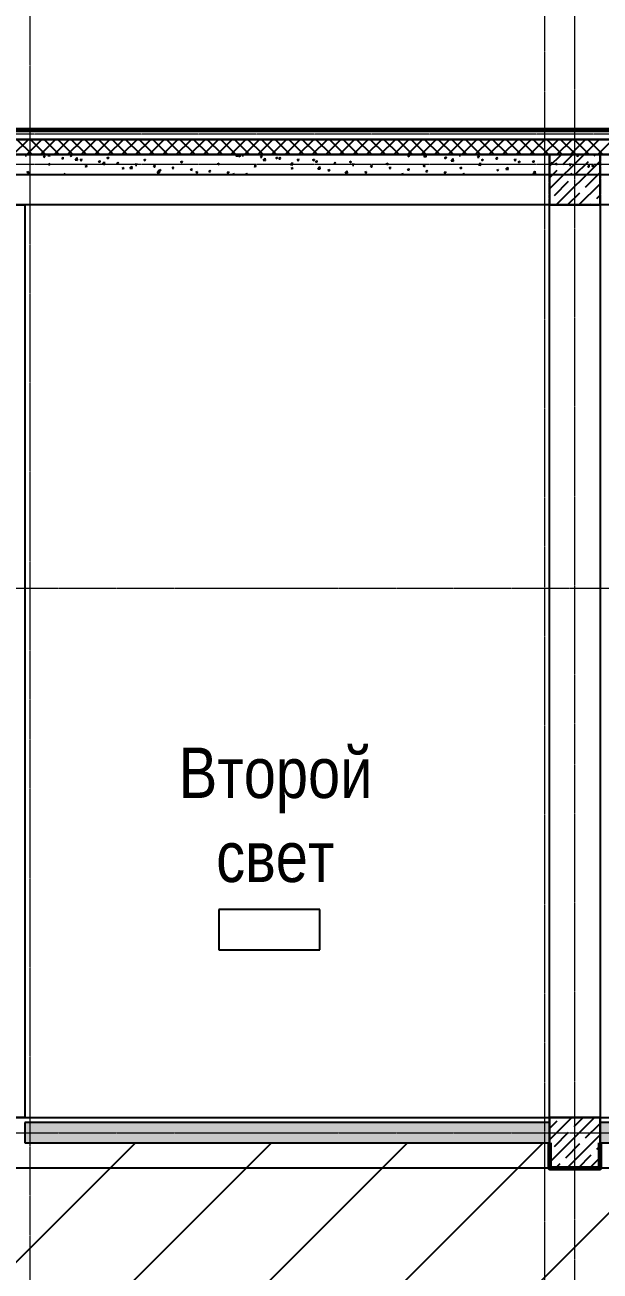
# Model space of a CAD drawing. Header units: millimetres. Extents: x 538266 to 1167394, y 114608 to 637157.
# Drawn here: x 1059284 to 1064984, y 586297 to 598654 of the extents above; entities that cross this region are included whole.
import ezdxf

# ---------------------------------------------------------------- set-up
doc = ezdxf.new("R2010")
doc.units = ezdxf.units.MM
for name, pattern in [('CENTER2', [28.575, 19.05, -3.175, 3.175, -3.175]), ('DASHED', [19.05, 12.7, -6.35]), ('HIDDEN2', [4.7625, 3.175, -1.5875])]:
    doc.linetypes.add(name, pattern=pattern)
for name, color, linetype, lineweight in [('0) шт стен 3 эт', 150, 'Continuous', 60), ('АР_Колонны', 70, 'Continuous', 30), ('АР_Отметка', 7, 'Continuous', 13), ('АР_Стены ЖБ', 7, 'Continuous', 35), ('АР_Стены ПЕНОблок', 52, 'Continuous', 20), ('АР_Тонкая', 254, 'Continuous', 5), ('АР_Утеплитель', 31, 'Continuous', 0), ('АР_Штриховка', 8, 'Continuous', 0)]:
    doc.layers.add(name, color=color, linetype=linetype, lineweight=lineweight)
doc.layers.add('АР_Делит', color=120, linetype='Continuous', lineweight=0, plot=False)
doc.layers.add('КР_Балки-0.5', color=60, linetype='Continuous', lineweight=50, plot=False)
doc.layers.add('РД_Оси_100', color=7, linetype='Continuous', lineweight=0, true_color=0x525252)
doc.layers.add('ФВ-5', color=7, linetype='Continuous')
doc.styles.add('style1', font='ARIALN.TTF')

# ---------------------------------------------------------------- blocks, each defined once
blk = doc.blocks.new('СОШ_2200_АР_ОСИ_М100_28.05.24')
at = {"layer": 'АР_Делит', "color": 251, "linetype": 'DASHED', "true_color": 0x636466}
blk.add_lwpolyline([(-355, 13145), (-355, 100855), (37145, 100855), (37145, 129155), (72745, 129155), (72745, 135155), (114955, 135155), (114955, -355)], dxfattribs=at)
at = {"layer": 'РД_Оси_100', "color": 251, "linetype": 'CENTER2', "true_color": 0x636466}
for p, q in [((-5954.958, 96300), (119910, 96300)), ((-5954.958, 90900), (119910, 90900))]:
    blk.add_line(p, q, dxfattribs=at)
for points in [[(13200, -6155), (12900, -5755), (12900, 139538.679), (13220.167, 139939.357)], [(17850, 139938.679), (18000, 139538.679), (18000, -6194.092)], [(18300, -6196.31), (18300, 139538.679), (18450, 139938.679)], [(119910, 100950), (119410, 100800), (-5454.958, 100800), (-5954.958, 100950)], [(119910, 100350), (119410, 100500), (-5454.958, 100500), (-5954.958, 100350)]]:
    blk.add_lwpolyline(points, dxfattribs=at)
blk = doc.blocks.new('3_этаж1')
at = {"layer": 'АР_Штриховка', "linetype": 'Continuous', "lineweight": 25, "true_color": 0x000000}
h = blk.add_hatch(dxfattribs=at)
h.set_pattern_fill('AR-CONC', color=18, angle=45, style=0)
h.set_pattern_definition([(95, (480135.4, 374055.5), (140.09465, 117.55338), [19.05, -209.55]), (40, (480135.4, 374055.5), (-160.01845, 110.17673), [15.24, -167.64058]), (145.451445, (480147.07, 374065.29), (-19.9238, 227.7301), [16.19001, -178.09024]), (91.1842, (480099.48, 374091.41), (221.41024, 161.95341), [28.575, -314.325]), (141.63556, (480117.93, 374104.9), (-7.08662, 342.82676), [24.28502, -267.1356]), (36.18415, (480099.48, 374091.4), (-7.08662, 342.82676), [22.85997, -251.45973]), (66, (480126.42, 374100.4), (179.51998, 34.89515), [19.05, -209.55]), (11, (480126.42, 374100.4), (-86.53993, 173.94119), [15.24, -167.64]), (116.451445, (480141.38, 374103.3), (92.98005, 208.83634), [16.19001, -178.08994]), (82.5, (480135.4, 374055.49), (-57.605469, 61.973414), [0, -165.608, 0, -170.18, 0, -168.275]), (52.5, (480135.4, 374055.49), (-23.589727, 118.087), [0, -97.028, 0, -161.798, 0, -64.135]), (12.5, (480095.345, 374015.44), (99.927863, 91.826196), [0, -63.5, 0, -198.12, 0, -262.89]), (2.5, (480077.38, 373997.48), (86.763904, 122.722393), [0, -82.55, 0, -131.572, 0, -186.69])])
h.paths.add_polyline_path([(702434, 587569), (702434, 587769), (697234, 587769), (697234, 587569)], flags=0)
h = blk.add_hatch(dxfattribs=at)
h.set_pattern_fill('AR-CONC', color=18, angle=45, style=0)
h.set_pattern_definition([(95, (480135.4, 374055.5), (140.09465, 117.55338), [19.05, -209.55]), (40, (480135.4, 374055.5), (-160.01845, 110.17673), [15.24, -167.64058]), (145.451445, (480147.07, 374065.29), (-19.9238, 227.7301), [16.19001, -178.09024]), (91.1842, (480099.48, 374091.41), (221.41024, 161.95341), [28.575, -314.325]), (141.63556, (480117.93, 374104.9), (-7.08662, 342.82676), [24.28502, -267.1356]), (36.18415, (480099.48, 374091.4), (-7.08662, 342.82676), [22.85997, -251.45973]), (66, (480126.42, 374100.4), (179.51998, 34.89515), [19.05, -209.55]), (11, (480126.42, 374100.4), (-86.53993, 173.94119), [15.24, -167.64]), (116.451445, (480141.38, 374103.3), (92.98005, 208.83634), [16.19001, -178.08994]), (82.5, (480135.4, 374055.49), (-57.605469, 61.973414), [0, -165.608, 0, -170.18, 0, -168.275]), (52.5, (480135.4, 374055.49), (-23.589727, 118.087), [0, -97.028, 0, -161.798, 0, -64.135]), (12.5, (480095.345, 374015.44), (99.927863, 91.826196), [0, -63.5, 0, -198.12, 0, -262.89]), (2.5, (480077.38, 373997.48), (86.763904, 122.722393), [0, -82.55, 0, -131.572, 0, -186.69])])
h.paths.add_polyline_path([(708284, 587569), (708284, 587769), (702934, 587769), (702934, 587569)], flags=0)
at = {"color": 18, "lineweight": 25, "true_color": 0x000000}
for p, q in [((700155, 589881), (699155, 589881)), ((699155, 589881), (699155, 589481)), ((700155, 589481), (700155, 589881)), ((699155, 589481), (700155, 589481))]:
    blk.add_line(p, q, dxfattribs=at)
at = {"layer": 'АР_Колонны', "color": 18, "linetype": 'HIDDEN2', "lineweight": 25, "true_color": 0x000000}
for p, q in [((702434, 597369), (702934, 597369)), ((702434, 596869), (702434, 597369)), ((702934, 597369), (702934, 596869)), ((702934, 596869), (702434, 596869)), ((702434, 587819), (702934, 587819)), ((702434, 587319), (702434, 587819)), ((702934, 587819), (702934, 587319)), ((702934, 587319), (702434, 587319))]:
    blk.add_line(p, q, dxfattribs=at)
at = {"layer": 'АР_Колонны', "color": 18, "linetype": 'Continuous', "lineweight": 25, "true_color": 0x000000}
for p, q in [((702934, 597369), (702434, 597369)), ((702434, 597369), (702434, 596869)), ((702934, 597369), (702434, 597369)), ((702434, 597369), (702434, 596869)), ((702934, 596869), (702934, 597369)), ((702934, 596869), (702934, 597369)), ((702434, 596869), (702934, 596869)), ((702434, 596869), (702934, 596869)), ((702934, 587819), (702434, 587819)), ((702434, 587819), (702434, 587319)), ((702934, 587819), (702434, 587819)), ((702434, 587819), (702434, 587319)), ((702934, 587319), (702934, 587819)), ((702934, 587319), (702934, 587819)), ((702434, 587319), (702934, 587319)), ((702434, 587319), (702934, 587319))]:
    blk.add_line(p, q, dxfattribs=at)
at = {"layer": 'АР_Стены ЖБ', "color": 18, "linetype": 'Continuous', "lineweight": 25, "true_color": 0x000000}
for p, q in [((702934, 597369), (702434, 597369)), ((702434, 597369), (702434, 596869)), ((702934, 596869), (702934, 597369)), ((702434, 596869), (702934, 596869)), ((702934, 587819), (702434, 587819)), ((702434, 587819), (702434, 587319)), ((702934, 587319), (702934, 587819)), ((702434, 587319), (702934, 587319))]:
    blk.add_line(p, q, dxfattribs=at)
at = {"layer": 'АР_Стены ПЕНОблок', "color": 18, "linetype": 'Continuous', "lineweight": 25, "true_color": 0x000000}
for p, q in [((708584, 597369), (688684, 597369)), ((688684, 597169), (708584, 597169)), ((702434, 587769), (697234, 587769)), ((697234, 587769), (697234, 587569)), ((702434, 587569), (702434, 587769)), ((708284, 587769), (702934, 587769)), ((702934, 587769), (702934, 587569)), ((697234, 587569), (702434, 587569)), ((702934, 587569), (708284, 587569))]:
    blk.add_line(p, q, dxfattribs=at)
at = {"layer": 'АР_Тонкая', "color": 18, "linetype": 'Continuous', "lineweight": 25, "true_color": 0x000000}
for p, q in [((708584, 597624), (688684, 597624)), ((708584, 597599), (688684, 597599)), ((688684, 597599), (708584, 597599)), ((688684, 597519), (708584, 597519))]:
    blk.add_line(p, q, dxfattribs=at)
at = {"layer": 'АР_Утеплитель', "color": 18, "linetype": 'Continuous', "lineweight": 25, "true_color": 0x000000}
for p, q in [((708584, 597519), (688684, 597519)), ((688684, 597369), (708584, 597369))]:
    blk.add_line(p, q, dxfattribs=at)
at = {"layer": 'АР_Штриховка', "color": 18, "linetype": 'Continuous', "lineweight": 25, "true_color": 0x000000}
for p, q in [((688684, 597623), (708584, 597623)), ((688684, 597622), (708584, 597622)), ((688684, 597621), (708584, 597621)), ((688684, 597620), (708584, 597620)), ((688684, 597619), (708584, 597619)), ((688684, 597618), (708584, 597618)), ((688684, 597617), (708584, 597617)), ((688684, 597616), (708584, 597616)), ((688684, 597615), (708584, 597615)), ((688684, 597614), (708584, 597614)), ((688684, 597613), (708584, 597613)), ((688684, 597612), (708584, 597612)), ((688684, 597611), (708584, 597611)), ((688684, 597610), (708584, 597610)), ((688684, 597609), (708584, 597609)), ((688684, 597608), (708584, 597608)), ((688684, 597607), (708584, 597607)), ((688684, 597606), (708584, 597606)), ((688684, 597605), (708584, 597605)), ((688684, 597604), (708584, 597604)), ((688684, 597603), (708584, 597603)), ((688684, 597602), (708584, 597602)), ((688684, 597601), (708584, 597601)), ((688684, 597600), (708584, 597600)), ((688684, 597599), (708584, 597599)), ((697118, 597369), (697268, 597519)), ((697304, 597369), (697154, 597519)), ((697252, 597369), (697402, 597519)), ((697438, 597369), (697288, 597519)), ((697387, 597369), (697537, 597519)), ((697573, 597369), (697423, 597519)), ((697522, 597369), (697672, 597519)), ((697708, 597369), (697558, 597519)), ((697656, 597369), (697806, 597519)), ((697843, 597369), (697693, 597519)), ((697791, 597369), (697941, 597519)), ((697977, 597369), (697827, 597519)), ((697926, 597369), (698076, 597519)), ((698112, 597369), (697962, 597519)), ((698060, 597369), (698210, 597519)), ((698247, 597369), (698097, 597519)), ((698195, 597369), (698345, 597519)), ((698381, 597369), (698231, 597519)), ((698330, 597369), (698480, 597519)), ((698516, 597369), (698366, 597519)), ((698465, 597369), (698615, 597519)), ((698651, 597369), (698501, 597519)), ((698599, 597369), (698749, 597519)), ((698785, 597369), (698635, 597519)), ((698734, 597369), (698884, 597519)), ((698920, 597369), (698770, 597519)), ((698869, 597369), (699019, 597519)), ((699055, 597369), (698905, 597519)), ((699003, 597369), (699153, 597519)), ((699190, 597369), (699040, 597519)), ((699138, 597369), (699288, 597519)), ((699324, 597369), (699174, 597519)), ((699273, 597369), (699423, 597519)), ((699459, 597369), (699309, 597519)), ((699408, 597369), (699558, 597519)), ((699594, 597369), (699444, 597519)), ((699542, 597369), (699692, 597519)), ((699728, 597369), (699578, 597519)), ((699677, 597369), (699827, 597519)), ((699863, 597369), (699713, 597519)), ((699812, 597369), (699962, 597519)), ((699998, 597369), (699848, 597519)), ((699946, 597369), (700096, 597519)), ((700132, 597369), (699982, 597519)), ((700081, 597369), (700231, 597519)), ((700267, 597369), (700117, 597519)), ((700216, 597369), (700366, 597519)), ((700402, 597369), (700252, 597519)), ((700350, 597369), (700500, 597519)), ((700537, 597369), (700387, 597519)), ((700485, 597369), (700635, 597519)), ((700671, 597369), (700521, 597519)), ((700620, 597369), (700770, 597519)), ((700806, 597369), (700656, 597519)), ((700755, 597369), (700905, 597519)), ((700941, 597369), (700791, 597519)), ((700889, 597369), (701039, 597519)), ((701075, 597369), (700925, 597519)), ((701024, 597369), (701174, 597519)), ((701210, 597369), (701060, 597519)), ((701159, 597369), (701309, 597519)), ((701345, 597369), (701195, 597519)), ((701293, 597369), (701443, 597519)), ((701480, 597369), (701330, 597519)), ((701428, 597369), (701578, 597519)), ((701614, 597369), (701464, 597519)), ((701563, 597369), (701713, 597519)), ((701749, 597369), (701599, 597519)), ((701697, 597369), (701847, 597519)), ((701884, 597369), (701734, 597519)), ((701832, 597369), (701982, 597519)), ((702018, 597369), (701868, 597519)), ((701967, 597369), (702117, 597519)), ((702153, 597369), (702003, 597519)), ((702102, 597369), (702252, 597519)), ((702288, 597369), (702138, 597519)), ((702236, 597369), (702386, 597519)), ((702422, 597369), (702272, 597519)), ((702371, 597369), (702521, 597519)), ((702557, 597369), (702407, 597519)), ((702506, 597369), (702656, 597519)), ((702692, 597369), (702542, 597519)), ((702640, 597369), (702790, 597519)), ((702827, 597369), (702677, 597519)), ((702775, 597369), (702925, 597519)), ((702961, 597369), (702811, 597519)), ((702910, 597369), (703060, 597519)), ((697235, 597360), (697242, 597369)), ((697235, 597360), (697250, 597358)), ((697250, 597358), (697248, 597369)), ((697327, 597369), (697328, 597368)), ((697328, 597368), (697329, 597369)), ((697417, 597344), (697429, 597358)), ((697417, 597344), (697432, 597342)), ((697432, 597342), (697429, 597358)), ((697460, 597359), (697469, 597369)), ((697460, 597359), (697482, 597356)), ((697482, 597356), (697481, 597369)), ((697599, 597328), (697611, 597342)), ((697599, 597328), (697614, 597326)), ((697614, 597326), (697611, 597342)), ((697681, 597356), (697699, 597363)), ((697681, 597356), (697693, 597348)), ((697693, 597348), (697699, 597363)), ((697731, 597317), (697750, 597338)), ((697731, 597317), (697753, 597314)), ((697753, 597314), (697750, 597338)), ((697781, 597312), (697794, 597326)), ((697796, 597310), (697793, 597326)), ((698046, 597336), (698064, 597343)), ((698046, 597336), (698058, 597327)), ((698058, 597327), (698064, 597343)), ((698411, 597316), (698429, 597322)), ((698423, 597307), (698429, 597322)), ((699001, 597369), (699002, 597368)), ((699002, 597368), (699002, 597369)), ((699323, 597354), (699337, 597369)), ((699323, 597354), (699346, 597351)), ((699346, 597351), (699344, 597369)), ((699354, 597357), (699372, 597364)), ((699354, 597357), (699367, 597348)), ((699367, 597348), (699372, 597363)), ((699386, 597359), (699394, 597369)), ((699386, 597359), (699401, 597358)), ((699401, 597358), (699399, 597369)), ((699568, 597343), (699580, 597358)), ((699568, 597343), (699583, 597342)), ((699583, 597342), (699580, 597358)), ((699594, 597312), (699614, 597333)), ((699617, 597309), (699614, 597333)), ((699719, 597337), (699737, 597343)), ((699719, 597336), (699732, 597328)), ((699732, 597328), (699737, 597343)), ((699750, 597327), (699762, 597342)), ((699750, 597327), (699765, 597326)), ((699765, 597326), (699762, 597342)), ((699932, 597312), (699945, 597326)), ((699947, 597310), (699944, 597326)), ((700084, 597316), (700102, 597323)), ((700084, 597316), (700097, 597307)), ((700097, 597307), (700102, 597323)), ((701028, 597357), (701046, 597364)), ((701028, 597357), (701040, 597349)), ((701040, 597349), (701046, 597364)), ((701187, 597349), (701206, 597369)), ((701187, 597349), (701210, 597346)), ((701210, 597346), (701207, 597369)), ((701393, 597337), (701411, 597344)), ((701393, 597337), (701406, 597328)), ((701406, 597328), (701411, 597344)), ((701458, 597307), (701478, 597328)), ((701481, 597304), (701478, 597328)), ((701537, 597359), (701545, 597369)), ((701537, 597359), (701552, 597358)), ((701552, 597358), (701550, 597369)), ((701719, 597343), (701731, 597358)), ((701719, 597343), (701734, 597342)), ((701734, 597342), (701731, 597358)), ((701758, 597317), (701776, 597324)), ((701758, 597316), (701771, 597308)), ((701771, 597308), (701776, 597323)), ((701901, 597327), (701913, 597342)), ((701901, 597327), (701916, 597326)), ((701916, 597326), (701913, 597342)), ((702083, 597311), (702095, 597326)), ((702098, 597310), (702095, 597326)), ((702434, 597252), (702551, 597369)), ((702434, 597027), (702775, 597369)), ((702565, 597271), (702663, 597369)), ((702701, 597358), (702719, 597365)), ((702701, 597358), (702714, 597349)), ((702714, 597349), (702719, 597365)), ((702874, 597355), (702887, 597369)), ((697254, 597192), (697272, 597199)), ((697254, 597192), (697267, 597184)), ((697267, 597184), (697272, 597199)), ((697467, 597274), (697485, 597281)), ((697467, 597274), (697480, 597266)), ((697480, 597266), (697485, 597281)), ((697781, 597312), (697796, 597310)), ((697832, 597254), (697850, 597261)), ((697832, 597254), (697845, 597245)), ((697845, 597245), (697850, 597261)), ((697963, 597296), (697976, 597310)), ((697963, 597296), (697979, 597294)), ((697979, 597294), (697976, 597310)), ((698002, 597275), (698021, 597296)), ((698002, 597275), (698024, 597271)), ((698024, 597271), (698021, 597296)), ((698146, 597280), (698158, 597294)), ((698146, 597280), (698161, 597278)), ((698161, 597278), (698158, 597294)), ((698197, 597233), (698210, 597225)), ((698198, 597234), (698215, 597241)), ((698210, 597225), (698215, 597240)), ((698273, 597233), (698293, 597254)), ((698273, 597233), (698295, 597229)), ((698295, 597229), (698293, 597254)), ((698328, 597264), (698340, 597278)), ((698328, 597264), (698343, 597263)), ((698343, 597263), (698340, 597278)), ((698411, 597315), (698423, 597307)), ((698510, 597248), (698522, 597263)), ((698510, 597248), (698525, 597247)), ((698525, 597247), (698522, 597263)), ((698544, 597191), (698564, 597212)), ((698562, 597213), (698575, 597205)), ((698563, 597213), (698580, 597220)), ((698566, 597187), (698564, 597212)), ((698575, 597205), (698580, 597220)), ((698692, 597232), (698704, 597247)), ((698692, 597232), (698707, 597231)), ((698707, 597231), (698704, 597247)), ((698776, 597295), (698794, 597302)), ((698776, 597295), (698788, 597287)), ((698788, 597287), (698794, 597302)), ((698874, 597216), (698887, 597231)), ((698874, 597216), (698890, 597215)), ((698889, 597215), (698887, 597231)), ((698927, 597193), (698940, 597184)), ((698928, 597193), (698945, 597200)), ((698940, 597184), (698945, 597200)), ((699057, 597200), (699069, 597215)), ((699057, 597200), (699072, 597199)), ((699072, 597199), (699069, 597215)), ((699141, 597275), (699159, 597282)), ((699141, 597275), (699154, 597266)), ((699154, 597266), (699159, 597282)), ((699239, 597184), (699251, 597199)), ((699254, 597183), (699251, 597199)), ((699506, 597255), (699524, 597261)), ((699506, 597254), (699519, 597246)), ((699519, 597246), (699524, 597261)), ((699594, 597312), (699617, 597309)), ((699866, 597270), (699885, 597291)), ((699866, 597270), (699888, 597267)), ((699871, 597234), (699889, 597241)), ((699871, 597234), (699884, 597225)), ((699884, 597225), (699889, 597241)), ((699888, 597267), (699885, 597291)), ((699932, 597312), (699947, 597310)), ((700114, 597296), (700127, 597310)), ((700114, 597296), (700130, 597294)), ((700130, 597294), (700127, 597310)), ((700137, 597228), (700156, 597249)), ((700137, 597228), (700159, 597225)), ((700159, 597225), (700156, 597249)), ((700236, 597214), (700254, 597221)), ((700236, 597214), (700249, 597205)), ((700249, 597205), (700254, 597221)), ((700297, 597280), (700309, 597294)), ((700297, 597280), (700312, 597278)), ((700312, 597278), (700309, 597294)), ((700408, 597186), (700427, 597207)), ((700430, 597183), (700427, 597207)), ((700449, 597296), (700467, 597303)), ((700449, 597296), (700462, 597287)), ((700462, 597287), (700467, 597302)), ((700479, 597264), (700491, 597278)), ((700479, 597264), (700494, 597262)), ((700494, 597262), (700491, 597278)), ((700601, 597194), (700619, 597200)), ((700601, 597193), (700614, 597185)), ((700614, 597185), (700619, 597200)), ((700661, 597248), (700673, 597262)), ((700661, 597248), (700676, 597246)), ((700676, 597246), (700673, 597262)), ((700814, 597275), (700827, 597267)), ((700815, 597275), (700832, 597282)), ((700827, 597267), (700832, 597282)), ((700843, 597232), (700855, 597246)), ((700843, 597232), (700858, 597230)), ((700858, 597230), (700855, 597246)), ((701025, 597216), (701038, 597230)), ((701025, 597216), (701041, 597215)), ((701040, 597215), (701038, 597230)), ((701179, 597255), (701192, 597246)), ((701180, 597255), (701197, 597262)), ((701192, 597246), (701197, 597262)), ((701208, 597200), (701220, 597215)), ((701208, 597200), (701223, 597199)), ((701223, 597199), (701220, 597215)), ((701390, 597184), (701402, 597199)), ((701405, 597183), (701402, 597199)), ((701458, 597307), (701481, 597304)), ((701544, 597235), (701557, 597226)), ((701545, 597235), (701562, 597242)), ((701557, 597226), (701562, 597241)), ((701729, 597265), (701749, 597286)), ((701729, 597265), (701752, 597262)), ((701752, 597262), (701749, 597286)), ((701910, 597214), (701927, 597221)), ((701910, 597214), (701922, 597206)), ((701922, 597206), (701927, 597221)), ((702001, 597223), (702020, 597244)), ((702001, 597223), (702023, 597220)), ((702023, 597220), (702020, 597244)), ((702083, 597311), (702098, 597310)), ((702123, 597296), (702141, 597303)), ((702123, 597296), (702136, 597288)), ((702136, 597288), (702141, 597303)), ((702265, 597295), (702278, 597310)), ((702265, 597295), (702281, 597294)), ((702272, 597181), (702291, 597202)), ((702275, 597194), (702292, 597201)), ((702275, 597194), (702287, 597185)), ((702281, 597294), (702278, 597310)), ((702287, 597185), (702292, 597201)), ((702294, 597178), (702291, 597202)), ((702434, 597139), (702509, 597215)), ((702448, 597279), (702460, 597294)), ((702448, 597279), (702463, 597278)), ((702463, 597278), (702460, 597294)), ((702488, 597276), (702506, 597283)), ((702488, 597276), (702501, 597267)), ((702500, 596869), (702934, 597303)), ((702501, 597267), (702506, 597283)), ((702630, 597263), (702642, 597278)), ((702630, 597263), (702645, 597262)), ((702645, 597262), (702642, 597278)), ((702677, 597159), (702818, 597299)), ((702812, 597248), (702824, 597262)), ((702812, 597248), (702827, 597246)), ((702827, 597246), (702824, 597262)), ((702853, 597256), (702871, 597263)), ((702853, 597255), (702866, 597247)), ((702866, 597247), (702871, 597262)), ((697270, 597169), (697282, 597183)), ((697285, 597169), (697282, 597183)), ((697619, 597172), (697637, 597179)), ((697619, 597172), (697624, 597169)), ((697633, 597169), (697637, 597179)), ((698544, 597191), (698566, 597187)), ((698834, 597169), (698835, 597169)), ((698835, 597169), (698835, 597169)), ((699239, 597184), (699254, 597183)), ((699292, 597172), (699298, 597169)), ((699293, 597173), (699310, 597180)), ((699307, 597169), (699310, 597179)), ((699421, 597169), (699433, 597183)), ((699436, 597169), (699433, 597183)), ((700408, 597186), (700430, 597183)), ((700966, 597173), (700984, 597180)), ((700966, 597173), (700972, 597169)), ((700980, 597169), (700984, 597180)), ((701390, 597184), (701405, 597183)), ((701572, 597169), (701584, 597183)), ((701587, 597169), (701584, 597183)), ((702272, 597181), (702294, 597178)), ((702481, 596962), (702621, 597103)), ((702640, 597174), (702657, 597181)), ((702640, 597174), (702647, 597169)), ((702653, 597169), (702657, 597180)), ((702724, 596869), (702934, 597078)), ((702790, 597046), (702930, 597187)), ((702612, 596869), (702733, 596990)), ((702902, 596934), (702934, 596966)), ((702836, 596869), (702846, 596878)), ((702434, 587598), (702654, 587819)), ((702434, 587373), (702879, 587819)), ((702677, 587729), (702767, 587819)), ((702434, 587710), (702509, 587786)), ((702790, 587617), (702930, 587758)), ((702481, 587533), (702621, 587673)), ((702593, 587421), (702733, 587561)), ((702603, 587319), (702934, 587649)), ((702716, 587319), (702846, 587449)), ((702902, 587505), (702934, 587537)), ((702491, 587319), (702537, 587365)), ((702828, 587319), (702934, 587424))]:
    blk.add_line(p, q, dxfattribs=at)
at = {"layer": 'КР_Балки-0.5', "color": 18, "lineweight": 25, "ltscale": 200, "true_color": 0x000000}
for p, q in [((688684, 597369), (708284, 597369)), ((708284, 596869), (688684, 596869)), ((696734, 596869), (697234, 596869)), ((697234, 596869), (697234, 587819)), ((702434, 587819), (702434, 596869)), ((702434, 596869), (702934, 596869)), ((702934, 596869), (702934, 587819)), ((690934, 587819), (708284, 587819)), ((697234, 587819), (696734, 587819)), ((702934, 587819), (702434, 587819)), ((708284, 587319), (690934, 587319)), ((702484, 587319), (702884, 587319))]:
    blk.add_line(p, q, dxfattribs=at)
at = {"layer": 'АР_Отметка', "color": 18, "lineweight": 25, "true_color": 0x000000, "style": 'style1'}
for s, p in [('Второй', (698758, 590988)), ('свет', (699129, 590155))]:
    blk.add_text(s, height=500, dxfattribs=at).set_placement(p)

msp = doc.modelspace()

# ---------------------------------------------------------------- hatches: boundary and pattern name
at = {"layer": 'ФВ-5'}
h = msp.add_hatch(dxfattribs=at)
h.set_pattern_fill('ANSI31', color=3, scale=300)
h.paths.add_polyline_path([(1091869, 587369), (1091834, 587369), (1091834, 587419), (1090314, 587419), (1090314, 587419), (1090314, 587419), (1086284, 587419), (1085784, 587419), (1085504, 587419), (1081754, 587418), (1081751, 587418), (1080284, 587419), (1079784, 587419), (1079784, 587569), (1075034, 587569), (1075034, 587569), (1074834, 587569), (1070834, 587569), (1070834, 587319), (1070334, 587319), (1070334, 587319), (1070491, 587319), (1070834, 587662), (1070834, 587769), (1070828, 587769), (1070834, 587774), (1070834, 587819), (1070766, 587819), (1070334, 587386), (1070334, 587319), (1070378, 587319), (1070378, 587319), (1070334, 587319), (1070334, 587769), (1064991, 587769), (1064984, 587761), (1064984, 587537), (1064984, 587537), (1064984, 587319), (1064484, 587319), (1064484, 587569), (1059291, 587569), (1059284, 587562), (1059284, 587319), (1058784, 587319), (1058784, 587569), (1052984, 587569), (1052984, 587319), (1052984, 587319), (1052484, 587319), (1052484, 587569), (1052284, 587569), (1052284, 587569), (1051180, 587569), (1050734, 587569), (1048404, 587569), (1048404, 587249), (1046834, 587249), (1046834, 585469), (1052534, 585469), (1052534, 585469), (1052934, 585469), (1058834, 585469), (1058834, 585469), (1059234, 585469), (1059234, 585069), (1059134, 585069), (1059134, 583829), (1059134, 579349), (1059134, 579169), (1059234, 579169), (1059234, 578769), (1058934, 578769), (1058934, 573169), (1059134, 573169), (1059234, 573169), (1059234, 572769), (1059134, 572769), (1059134, 567514), (1060054, 567514), (1060054, 567394), (1060054, 567049), (1060054, 565744), (1060545, 565744), (1060545, 565760), (1060964, 565760), (1063219, 565757), (1063219, 565786), (1063638, 565786), (1063638, 565744), (1064534, 565744), (1064534, 565744), (1064934, 565744), (1064934, 565744), (1070434, 565744), (1070434, 565744), (1070834, 565744), (1073834, 565744), (1073834, 565844), (1073934, 565844), (1073934, 568249), (1071614, 568249), (1071614, 570169), (1071614, 573589), (1073214, 573589), (1073214, 575469), (1073214, 577189), (1073934, 577189), (1073934, 579719), (1073834, 579719), (1073834, 580219), (1073934, 580219), (1073934, 581664), (1074134, 581664), (1074134, 580219), (1074234, 580219), (1074234, 580969), (1075894, 580969), (1075894, 580369), (1090174, 580369), (1090174, 580969), (1091834, 580969), (1091834, 580219), (1091924, 580219), (1091924, 583769), (1091834, 583769), (1091834, 583969), (1088484, 583969), (1087785, 583969, -0.384338), (1088054, 583670, -1), (1087454, 583670, -0.384338), (1087724, 583969), (1086884, 583969), (1086284, 583969), (1086284, 583719), (1085954, 583719), (1085954, 581499), (1085034, 581499), (1082160, 581484, -0.414214), (1082460, 581184, -1), (1081860, 581184, -0.414214), (1082160, 581484), (1081034, 581499), (1080114, 581499), (1080114, 582419), (1080114, 583519), (1080114, 583719), (1079784, 583719), (1079784, 583969), (1076654, 583969), (1076654, 583249), (1074134, 583249), (1074134, 583194), (1073934, 583194), (1073934, 583769), (1073834, 583769), (1070834, 583769), (1070434, 583769), (1070434, 583889), (1069154, 583889), (1066945, 583889), (1064934, 583889), (1064934, 583769), (1064534, 583769), (1064534, 580169), (1064934, 580169), (1064934, 579769), (1064534, 579769), (1064534, 580169), (1064534, 583769), (1064534, 583769), (1060605, 583769), (1060605, 583919), (1064534, 583919), (1064534, 584169), (1064934, 584169), (1070434, 584169), (1070434, 584169), (1070834, 584169), (1070834, 583919), (1073706, 583919), (1073826, 583919), (1073831, 583924), (1073834, 584169), (1074234, 584169), (1076534, 584169), (1079784, 584169), (1079784, 584219), (1080284, 584219), (1080284, 584169), (1085784, 584169), (1085784, 584219), (1086284, 584219), (1086284, 584169), (1086884, 584169), (1088484, 584169), (1091834, 584169), (1091924, 584169)])
h.paths.add_polyline_path([(1060054, 582649), (1059059, 582649), (1059059, 585428), (1060054, 585428)], flags=16)
h.paths.add_polyline_path([(1060054, 573909), (1059134, 573909), (1059134, 575049), (1060054, 575049)], flags=16)
h.paths.add_polyline_path([(1066054, 582749), (1070834, 582749), (1070834, 583889), (1066054, 583889)], flags=16)
h.paths.add_polyline_path([(1064534, 583769), (1066054, 583769), (1066054, 581649), (1064534, 581649)], flags=17)

# ---------------------------------------------------------------- linework, layer by layer
at = {"layer": '0) шт стен 3 эт', "color": 2}
msp.add_lwpolyline([(1064484, 587569), (1064484, 587319), (1064984, 587319), (1064984, 587569)], dxfattribs=at)

# ---------------------------------------------------------------- block references
at = {"layer": '0) шт стен 3 эт', "color": 5, "lineweight": 25}
msp.add_blockref('3_этаж1', (362050, 0), dxfattribs=at)
at = {"layer": 'РД_Оси_100', "lineweight": 25}
msp.add_blockref('СОШ_2200_АР_ОСИ_М100_28.05.24', (1046434, 496769), dxfattribs=at)

doc.saveas('drawing.dxf')
